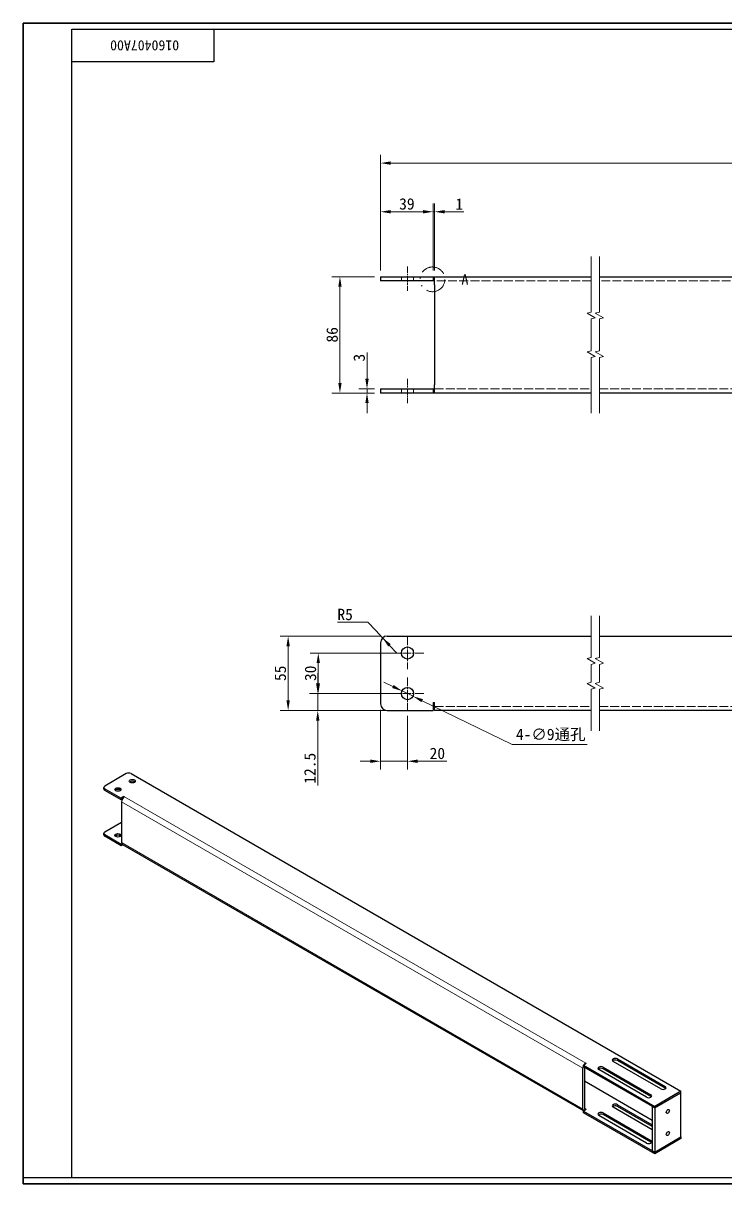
# Model space of a CAD drawing. Header units: millimetres. Extents: x 18 to 1244, y 16 to 875.
# Drawn here: x 18 to 537, y 16 to 875 of the extents above; entities that cross this region are included whole.
import ezdxf

# ---------------------------------------------------------------- set-up
doc = ezdxf.new("R2010")
doc.units = ezdxf.units.MM
doc.header["$LTSCALE"] = 3
for name, pattern in [('CHAIN', [0.3543, 0.2362, -0.0295, 0.0591, -0.0295]), ('DASH_DOUBLE_DOT', [0.2164, 0.1181, -0.0295, 0.0049, -0.0295, 0.0049, -0.0295]), ('DASHED', [0.2067, 0.1654, -0.0413])]:
    doc.linetypes.add(name, pattern=pattern)
for name, color, linetype, lineweight, true_color in [('中心标记 (ISO)', 1, 'CHAIN', 18, 0xff0000), ('中心线 (ISO)', 1, 'CHAIN', 18, 0xff0000), ('尺寸 (ISO)', 7, 'Continuous', 18, 0x008000), ('局部视图边界 (ISO)', 7, 'DASH_DOUBLE_DOT', 18, 0x008000), ('折线 (ISO)', 7, 'Continuous', 18, 0x008000), ('隐藏 (ISO)', 5, 'DASHED', 18, 0x0000ff)]:
    doc.layers.add(name, color=color, linetype=linetype, lineweight=lineweight, true_color=true_color)
for name, color, linetype, lineweight in [('可见 (ISO)', 7, 'Continuous', 25), ('可见窄的 (ISO)', 7, 'Continuous', 18), ('图框 (ISO)', 7, 'Continuous', 35)]:
    doc.layers.add(name, color=color, linetype=linetype, lineweight=lineweight)
doc.styles.add('HZ_33', font='simfang.ttf')
doc.styles.add('文本样式74', font='SimSun.ttf')
doc.styles.add('最新国标', font='simfang.ttf')
doc.dimstyles.new('默认 (GB)', dxfattribs={"dimscale": 3, "dimtxt": 2.8, "dimasz": 2.5, "dimexe": 2, "dimexo": 1.5, "dimgap": 0.5, "dimtad": 1, "dimtoh": 1, "dimdsep": 46, "dimtxsty": '最新国标', "dimcen": 0.09, "dimdle": 10, "dimclrd": 256, "dimclre": 256, "dimclrt": 256, "dimaunit": 1, "dimadec": 3, "dimazin": 2, "dimtfac": 0.535714, "dimtdec": 3, "dimtmove": 0, "dimatfit": 3, "dimfxl": 0, "dimtolj": 1, "dimlwd": -1, "dimlwe": -1, "dimarcsym": 0})

# ---------------------------------------------------------------- blocks, each defined once
blk = doc.blocks.new('图框 最新国标')
at = {"layer": '图框 (ISO)'}
for p, q in [((6, 7), (6, 291.5)), ((6, 291.5), (414.5, 291.5)), ((6, 7), (6, 5.5)), ((6, 7), (6, 5.5)), ((414.5, 5.5), (6, 5.5))]:
    blk.add_line(p, q, dxfattribs=at)
at = {"layer": '图框 (ISO)', "color": 7, "linetype": 'Continuous', "lineweight": 25}
for p, q in [((18, 290), (413, 290)), ((18, 7), (18, 290)), ((18, 290), (413, 290)), ((53, 290), (53, 282)), ((53, 282), (18, 282)), ((413, 7), (6, 7)), ((413, 7), (18, 7))]:
    blk.add_line(p, q, dxfattribs=at)
at = {"layer": '图框 (ISO)', "style": '文本样式74'}
blk.add_attdef('零件代号_001', (44.43, 287.25), '', height=2.5, rotation=180, dxfattribs=at)
blk = doc.blocks.new('*D7')
at = {"layer": 'Defpoints', "color": 0, "transparency": 16777216}
for p in [(828.21, 771.11), (282.18, 687.11), (828.21, 684.11)]:
    blk.add_point(p, dxfattribs=at)
at = {"layer": '尺寸 (ISO)', "color": 116, "true_color": 0x00803f, "transparency": 16777216}
for p, q in [((282.18, 691.61), (282.18, 777.11)), ((828.21, 688.61), (828.21, 777.11)), ((289.68, 771.11), (820.71, 771.11))]:
    blk.add_line(p, q, dxfattribs=at)
for points in [[(289.68, 772.36), (289.68, 769.86), (282.18, 771.11)], [(820.71, 772.36), (820.71, 769.86), (828.21, 771.11)]]:
    blk.add_solid(points, dxfattribs=at)
at = {"layer": '尺寸 (ISO)', "transparency": 16777216, "insert": (552.69, 776.86), "char_height": 8.4, "attachment_point": 5, "style": '最新国标'}
blk.add_mtext('\\A1;1155', dxfattribs=at)
blk = doc.blocks.new('*D8')
at = {"layer": 'Defpoints', "color": 0, "transparency": 16777216}
for p in [(252.18, 687.11), (282.18, 687.11), (282.18, 601.11)]:
    blk.add_point(p, dxfattribs=at)
at = {"layer": '尺寸 (ISO)', "color": 116, "true_color": 0x00803f, "transparency": 16777216}
for p, q in [((277.68, 687.11), (246.18, 687.11)), ((252.18, 608.61), (252.18, 679.61)), ((277.68, 601.11), (246.18, 601.11))]:
    blk.add_line(p, q, dxfattribs=at)
for points in [[(250.93, 679.61), (253.43, 679.61), (252.18, 687.11)], [(250.93, 608.61), (253.43, 608.61), (252.18, 601.11)]]:
    blk.add_solid(points, dxfattribs=at)
at = {"layer": '尺寸 (ISO)', "transparency": 16777216, "insert": (246.43, 644.11), "char_height": 8.4, "attachment_point": 5, "rotation": 90, "style": '最新国标'}
blk.add_mtext('\\A1;86', dxfattribs=at)
blk = doc.blocks.new('*D9')
at = {"layer": 'Defpoints', "color": 0, "transparency": 16777216}
for p in [(272.2, 601.11), (282.18, 604.11), (282.18, 601.11)]:
    blk.add_point(p, dxfattribs=at)
at = {"layer": '尺寸 (ISO)', "color": 116, "true_color": 0x00803f, "transparency": 16777216}
for p, q in [((272.2, 611.61), (272.2, 631.04)), ((277.68, 604.11), (266.2, 604.11)), ((277.68, 601.11), (266.2, 601.11)), ((272.2, 601.11), (272.2, 604.11)), ((272.2, 593.61), (272.2, 586.11))]:
    blk.add_line(p, q, dxfattribs=at)
for points in [[(270.95, 611.61), (273.45, 611.61), (272.2, 604.11)], [(270.95, 593.61), (273.45, 593.61), (272.2, 601.11)]]:
    blk.add_solid(points, dxfattribs=at)
at = {"layer": '尺寸 (ISO)', "transparency": 16777216, "insert": (266.45, 627.22), "char_height": 8.4, "attachment_point": 5, "rotation": 90, "style": '最新国标'}
blk.add_mtext('\\A1;3', dxfattribs=at)
blk = doc.blocks.new('*D10')
at = {"layer": 'Defpoints', "color": 0, "transparency": 16777216}
for p in [(298.13, 380.85), (306.22, 376.92)]:
    blk.add_point(p, dxfattribs=at)
at = {"layer": '尺寸 (ISO)', "color": 116, "true_color": 0x00803f, "transparency": 16777216}
for p, q in [((291.38, 384.13), (284.63, 387.4)), ((298.13, 380.85), (306.22, 376.92)), ((312.97, 373.64), (379.55, 341.31)), ((379.55, 341.31), (435.05, 341.31))]:
    blk.add_line(p, q, dxfattribs=at)
for points in [[(291.93, 385.25), (290.83, 383), (298.13, 380.85)], [(313.52, 374.77), (312.42, 372.52), (306.22, 376.92)]]:
    blk.add_solid(points, dxfattribs=at)
at = {"layer": '尺寸 (ISO)', "transparency": 16777216, "insert": (408.05, 348.33), "char_height": 8.4, "attachment_point": 5, "style": '最新国标'}
blk.add_mtext('\\A1;\\fFangSong|b0|i0;4-∅9通孔', dxfattribs=at)
blk = doc.blocks.new('*D11')
at = {"layer": 'Defpoints', "color": 0, "transparency": 16777216}
for p in [(287.18, 421.39), (213.89, 366.39), (322.18, 366.39)]:
    blk.add_point(p, dxfattribs=at)
at = {"layer": '尺寸 (ISO)', "color": 116, "true_color": 0x00803f, "transparency": 16777216}
for p, q in [((282.68, 421.39), (207.89, 421.39)), ((213.89, 413.89), (213.89, 373.89)), ((317.68, 366.39), (207.89, 366.39))]:
    blk.add_line(p, q, dxfattribs=at)
for points in [[(212.64, 413.89), (215.14, 413.89), (213.89, 421.39)], [(212.64, 373.89), (215.14, 373.89), (213.89, 366.39)]]:
    blk.add_solid(points, dxfattribs=at)
at = {"layer": '尺寸 (ISO)', "transparency": 16777216, "insert": (208.14, 393.89), "char_height": 8.4, "attachment_point": 5, "rotation": 90, "style": '最新国标'}
blk.add_mtext('\\A1;55', dxfattribs=at)
blk = doc.blocks.new('*D12')
at = {"layer": 'Defpoints', "color": 0, "transparency": 16777216}
for p in [(302.18, 408.89), (236.18, 378.89), (302.18, 378.89)]:
    blk.add_point(p, dxfattribs=at)
at = {"layer": '尺寸 (ISO)', "color": 116, "true_color": 0x00803f, "transparency": 16777216}
for p, q in [((297.68, 408.89), (230.18, 408.89)), ((236.18, 401.39), (236.18, 386.39)), ((297.68, 378.89), (230.18, 378.89))]:
    blk.add_line(p, q, dxfattribs=at)
for points in [[(234.93, 401.39), (237.43, 401.39), (236.18, 408.89)], [(234.93, 386.39), (237.43, 386.39), (236.18, 378.89)]]:
    blk.add_solid(points, dxfattribs=at)
at = {"layer": '尺寸 (ISO)', "transparency": 16777216, "insert": (230.43, 393.89), "char_height": 8.4, "attachment_point": 5, "rotation": 90, "style": '最新国标'}
blk.add_mtext('\\A1;30', dxfattribs=at)
blk = doc.blocks.new('*D13')
at = {"layer": 'Defpoints', "color": 0, "transparency": 16777216}
for p in [(302.18, 378.89), (235.79, 366.39), (287.18, 366.39)]:
    blk.add_point(p, dxfattribs=at)
at = {"layer": '尺寸 (ISO)', "color": 116, "true_color": 0x00803f, "transparency": 16777216}
for p, q in [((235.79, 386.39), (235.79, 393.89)), ((297.68, 378.89), (229.79, 378.89)), ((235.79, 378.89), (235.79, 366.39)), ((282.68, 366.39), (229.79, 366.39)), ((235.79, 358.89), (235.79, 310.98))]:
    blk.add_line(p, q, dxfattribs=at)
for points in [[(234.54, 386.39), (237.04, 386.39), (235.79, 378.89)], [(234.54, 358.89), (237.04, 358.89), (235.79, 366.39)]]:
    blk.add_solid(points, dxfattribs=at)
at = {"layer": '尺寸 (ISO)', "transparency": 16777216, "insert": (230.02, 323.69), "char_height": 8.4, "attachment_point": 5, "rotation": 90, "style": '最新国标'}
blk.add_mtext('\\A1;12.5', dxfattribs=at)
blk = doc.blocks.new('*D18')
at = {"layer": 'Defpoints', "color": 0, "transparency": 16777216}
for p in [(282.18, 371.39), (302.18, 366.89), (302.18, 328.89)]:
    blk.add_point(p, dxfattribs=at)
at = {"layer": '尺寸 (ISO)', "color": 116, "true_color": 0x00803f, "transparency": 16777216}
for p, q in [((282.18, 366.89), (282.18, 322.89)), ((302.18, 362.39), (302.18, 322.89)), ((274.68, 328.89), (267.18, 328.89)), ((282.18, 328.89), (302.18, 328.89)), ((309.68, 328.89), (331.22, 328.89))]:
    blk.add_line(p, q, dxfattribs=at)
for points in [[(274.68, 330.14), (274.68, 327.64), (282.18, 328.89)], [(309.68, 330.14), (309.68, 327.64), (302.18, 328.89)]]:
    blk.add_solid(points, dxfattribs=at)
at = {"layer": '尺寸 (ISO)', "transparency": 16777216, "insert": (324.2, 334.63), "char_height": 8.4, "attachment_point": 5, "style": '最新国标'}
blk.add_mtext('\\A1;20', dxfattribs=at)
blk = doc.blocks.new('*D19')
at = {"layer": 'Defpoints', "color": 0, "transparency": 16777216}
for p in [(321.18, 735.11), (282.18, 687.11), (321.18, 687.11)]:
    blk.add_point(p, dxfattribs=at)
at = {"layer": '尺寸 (ISO)', "color": 116, "true_color": 0x00803f, "transparency": 16777216}
for p, q in [((282.18, 691.61), (282.18, 741.11)), ((321.18, 691.61), (321.18, 741.11)), ((289.68, 735.11), (313.68, 735.11))]:
    blk.add_line(p, q, dxfattribs=at)
for points in [[(289.68, 736.36), (289.68, 733.86), (282.18, 735.11)], [(313.68, 736.36), (313.68, 733.86), (321.18, 735.11)]]:
    blk.add_solid(points, dxfattribs=at)
at = {"layer": '尺寸 (ISO)', "transparency": 16777216, "insert": (301.68, 740.86), "char_height": 8.4, "attachment_point": 5, "style": '最新国标'}
blk.add_mtext('\\A1;39', dxfattribs=at)
blk = doc.blocks.new('*D20')
at = {"layer": 'Defpoints', "color": 0, "transparency": 16777216}
for p in [(321.18, 735.11), (321.18, 687.11), (322.18, 687.11)]:
    blk.add_point(p, dxfattribs=at)
at = {"layer": '尺寸 (ISO)', "color": 116, "true_color": 0x00803f, "transparency": 16777216}
for p, q in [((321.18, 691.61), (321.18, 741.11)), ((322.18, 691.61), (322.18, 741.11)), ((313.68, 735.11), (306.18, 735.11)), ((321.18, 735.11), (322.18, 735.11)), ((329.68, 735.11), (343.68, 735.11))]:
    blk.add_line(p, q, dxfattribs=at)
for points in [[(313.68, 736.36), (313.68, 733.86), (321.18, 735.11)], [(329.68, 736.36), (329.68, 733.86), (322.18, 735.11)]]:
    blk.add_solid(points, dxfattribs=at)
at = {"layer": '尺寸 (ISO)', "transparency": 16777216, "insert": (340.43, 740.81), "char_height": 8.4, "attachment_point": 5, "style": '最新国标'}
blk.add_mtext('\\A1;1', dxfattribs=at)
blk = doc.blocks.new('二维局部视图0')
at = {"layer": '局部视图边界 (ISO)', "ltscale": 17.730747}
blk.add_circle((106.87, 228.38), 3.05, dxfattribs=at)
at = {"layer": '局部视图边界 (ISO)', "insert": (114.01, 227.1), "char_height": 2.5, "attachment_point": 7, "style": 'HZ_33'}
blk.add_mtext('A', dxfattribs=at)
blk = doc.blocks.new('*D32')
at = {"layer": 'Defpoints', "color": 0, "transparency": 16777216}
for p in [(283.74, 420.02), (287.18, 416.39)]:
    blk.add_point(p, dxfattribs=at)
at = {"layer": '尺寸 (ISO)', "color": 116, "true_color": 0x00803f, "transparency": 16777216}
for p, q in [((250.47, 431.6), (272.82, 431.6)), ((272.82, 431.6), (278.6, 425.48)), ((283.74, 420.02), (278.6, 425.48)), ((287.18, 416.39), (283.74, 420.02)), ((288.89, 414.57), (294.04, 409.11))]:
    blk.add_line(p, q, dxfattribs=at)
blk.add_solid([(289.8, 415.42), (287.98, 413.71), (283.74, 420.02)], dxfattribs=at)
at = {"layer": '尺寸 (ISO)', "transparency": 16777216, "insert": (256.03, 437.35), "char_height": 8.4, "attachment_point": 5, "style": '最新国标'}
blk.add_mtext('\\A1;R5', dxfattribs=at)

msp = doc.modelspace()

# ---------------------------------------------------------------- linework, layer by layer
at = {"layer": '中心标记 (ISO)', "ltscale": 8.88956}
for p, q in [((302.1751, 420.8855), (302.1751, 396.8855)), ((314.1751, 408.8855), (290.1751, 408.8855)), ((302.1751, 390.8855), (302.1751, 366.8855)), ((314.1751, 378.8855), (290.1751, 378.8855))]:
    msp.add_line(p, q, dxfattribs=at)
at = {"layer": '中心线 (ISO)', "ltscale": 6.667144}
for p, q in [((302.1751, 694.6124), (302.1751, 676.6124)), ((302.1751, 611.6124), (302.1751, 593.6124))]:
    msp.add_line(p, q, dxfattribs=at)
at = {"layer": '可见 (ISO)'}
for p, q in [((282.1751, 687.1124), (282.1751, 684.1124)), ((282.1751, 687.1124), (287.1751, 687.1124)), ((287.1751, 687.1124), (321.1751, 687.1124)), ((321.1751, 687.1124), (321.1751, 684.1124)), ((321.1751, 687.1124), (322.1751, 687.1124)), ((322.1751, 681.1124), (322.1751, 687.1124)), ((322.1751, 687.1124), (437.989, 687.1124)), ((443.989, 687.1124), (678.2081, 687.1124)), ((287.1751, 684.1124), (282.1751, 684.1124)), ((321.1751, 684.1124), (287.1751, 684.1124)), ((322.1751, 684.1124), (321.1751, 684.1124)), ((322.1751, 681.1124), (322.1751, 607.1124)), ((282.1751, 604.1124), (282.1751, 601.1124)), ((282.1751, 604.1124), (287.1751, 604.1124)), ((287.1751, 601.1124), (282.1751, 601.1124)), ((287.1751, 604.1124), (321.1751, 604.1124)), ((321.1751, 601.1124), (287.1751, 601.1124)), ((321.1751, 604.1124), (321.1751, 601.1124)), ((321.1751, 604.1124), (322.1751, 604.1124)), ((322.1751, 601.1124), (321.1751, 601.1124)), ((322.1751, 601.1124), (322.1751, 607.1124)), ((437.989, 601.1124), (322.1751, 601.1124)), ((678.2081, 601.1124), (443.989, 601.1124)), ((287.1751, 421.3855), (437.989, 421.3855)), ((443.989, 421.3855), (828.2081, 421.3855)), ((282.1751, 416.3855), (282.1751, 371.3855)), ((321.1751, 372.3855), (321.1751, 366.3855)), ((321.1751, 372.3855), (322.1751, 372.3855)), ((322.1751, 366.3855), (322.1751, 372.3855)), ((287.1751, 366.3855), (321.1751, 366.3855)), ((437.989, 366.3855), (322.1751, 366.3855)), ((678.2081, 366.3855), (443.989, 366.3855)), ((94.2153, 319.7266), (78.3053, 310.541)), ((97.7508, 319.7266), (504.3372, 84.9838)), ((77.5731, 308.2956), (77.5731, 309.5204)), ((78.3053, 308.4997), (90.3262, 301.5595)), ((90.3262, 300.3348), (78.3053, 307.275)), ((92.4475, 302.7843), (90.3262, 301.5595)), ((90.3262, 301.5595), (90.3262, 300.3348)), ((91.2199, 300.8508), (90.3262, 300.3348)), ((92.4475, 302.7843), (92.4475, 302.3418)), ((92.4475, 302.7843), (92.801, 302.5801)), ((90.6797, 298.9059), (90.6797, 268.6955)), ((78.3053, 276.6564), (90.6797, 283.8007)), ((77.5731, 274.411), (77.5731, 275.6357)), ((78.3053, 274.6151), (90.3262, 267.6749)), ((90.3262, 266.4502), (78.3053, 273.3904)), ((90.801, 267.9491), (90.3262, 267.6749)), ((90.3262, 267.6749), (90.3262, 266.4502)), ((91.5688, 267.1676), (90.3262, 266.4502)), ((91.301, 267.3222), (432.3943, 70.3919)), ((434.3336, 105.3962), (432.2123, 104.1715)), ((432.2123, 102.9467), (432.2123, 104.1715)), ((432.2123, 104.1715), (484.8917, 73.757)), ((433.9801, 105.1921), (433.9801, 105.6003)), ((433.9801, 105.6003), (434.3336, 105.3962)), ((489.4879, 86.6168), (454.1326, 107.0292)), ((457.3146, 108.8663), (492.6699, 88.4539)), ((492.6699, 87.2292), (457.3146, 107.6416)), ((431.8587, 71.7157), (431.8587, 101.9261)), ((484.8917, 72.5322), (432.2123, 102.9467)), ((432.9194, 102.5385), (432.9194, 72.3281)), ((478.8813, 80.4931), (443.526, 100.9055)), ((446.708, 102.7426), (482.0633, 82.3302)), ((482.0633, 81.1054), (446.708, 101.5179)), ((483.124, 63.3466), (432.9194, 92.3323)), ((504.3372, 84.9838), (484.8917, 73.757)), ((504.3372, 83.7591), (484.8917, 72.5322)), ((484.8917, 72.5322), (504.3372, 83.7591)), ((504.3372, 83.7591), (504.3372, 84.9838)), ((504.3372, 51.0992), (504.3372, 83.7591)), ((434.3336, 71.5116), (432.2123, 70.2869)), ((432.2123, 69.0621), (432.2123, 70.2869)), ((432.2123, 70.2869), (484.8917, 39.8724)), ((484.8917, 38.6476), (432.2123, 69.0621)), ((433.9801, 71.3075), (433.9801, 71.7157)), ((433.9801, 71.7157), (434.3336, 71.5116)), ((446.708, 68.858), (482.0633, 48.4456)), ((483.124, 56.4064), (454.1326, 73.1446)), ((457.3146, 74.9817), (483.124, 60.0807)), ((483.124, 58.8559), (457.3146, 73.757)), ((483.124, 73.5528), (484.8917, 72.5322)), ((483.124, 73.5528), (483.124, 40.893)), ((484.8917, 73.757), (484.8917, 72.5322)), ((484.8917, 72.5322), (484.8917, 39.8724)), ((478.8813, 46.6085), (443.526, 67.0209)), ((482.0633, 47.2208), (446.708, 67.6332)), ((484.8917, 39.8724), (504.3372, 51.0992)), ((484.8917, 39.8724), (504.3372, 51.0992)), ((504.3372, 49.8744), (484.8917, 38.6476)), ((504.3372, 51.0992), (504.3372, 49.8744)), ((483.124, 40.893), (484.8917, 39.8724)), ((484.8917, 39.8724), (484.8917, 38.6476))]:
    msp.add_line(p, q, dxfattribs=at)
for centre in [(302.1751, 408.8855), (302.1751, 378.8855)]:
    msp.add_circle(centre, 4.5, dxfattribs=at)
for centre, start, end in [((287.1751, 416.3855), 90, 180), ((287.1751, 371.3855), 180, 270)]:
    msp.add_arc(centre, 5, start, end, dxfattribs=at)
for centre, major_axis, start_param, end_param in [((95.983, 318.7059), (2.5, 0), 0.78539816, 2.35619449), ((80.0731, 309.5204), (-2.5, 0), 5.49778714, 7.06858347), ((98.6347, 312.8884), (-2.25, 0), 3.63247533, 5.79230263), ((80.0731, 308.2956), (-2.5, 0), 0, 0.78539816), ((88.0281, 306.7647), (-2.25, 0), 3.63247533, 5.79230263), ((92.801, 300.1306), (-1.5, -2.5981), 3.92699082, 5.49778714), ((80.0731, 275.6357), (-2.5, 0), 5.49778714, 7.06858347), ((80.0731, 274.411), (-2.5, 0), 0, 0.78539816), ((88.0281, 272.8801), (-2.25, 0), 3.63247533, 5.79230263), ((92.801, 269.9203), (-1.5, -2.5981), 5.49778714, 6.28318531), ((433.9801, 103.1508), (1.5, 2.5981), 1.77050895, 2.35619449), ((433.9801, 103.1508), (1.5, 2.5981), 0.78539816, 1.37108371), ((445.117, 101.824), (-2.25, 0), 3.92699082, 7.06858347), ((455.7236, 107.9478), (-2.25, 0), 3.92699082, 7.06858347), ((455.7236, 106.723), (-2.25, 0), 3.92699082, 5.79230263), ((445.117, 100.5993), (-2.25, 0), 3.92699082, 5.79230263), ((491.0789, 87.5353), (2.25, 0), 3.92699082, 7.06858347), ((491.0789, 86.3106), (-2.25, 0), 3.63247533, 3.92699082), ((480.4723, 81.4116), (2.25, 0), 3.92699082, 7.06858347), ((480.4723, 80.1869), (-2.25, 0), 3.63247533, 3.92699082), ((433.9801, 72.9405), (-1.5, -2.5981), 5.49778714, 6.2275148), ((433.9801, 72.9405), (-0.75, -1.299), 5.49778714, 7.06858347), ((445.117, 67.9394), (-2.25, 0), 3.92699082, 7.06858347), ((455.7236, 74.0632), (-2.25, 0), 3.92699082, 7.06858347), ((455.7236, 72.8384), (-2.25, 0), 3.92699082, 5.79230263), ((445.117, 66.7147), (-2.25, 0), 3.92699082, 5.79230263), ((480.4723, 47.527), (2.25, 0), 3.92699082, 7.06858347), ((480.4723, 46.3023), (-2.25, 0), 3.63247533, 3.92699082)]:
    msp.add_ellipse(centre, major_axis=major_axis, ratio=0.57735027, start_param=start_param, end_param=end_param, dxfattribs=at)
for centre, major_axis in [((88.0281, 307.9894), (-2.25, 0)), ((98.6347, 314.1132), (-2.25, 0)), ((88.0281, 274.1048), (-2.25, 0)), ((494.6145, 69.9807), (-0.8309, -1.4391)), ((494.6145, 53.6507), (-0.8309, -1.4391))]:
    msp.add_ellipse(centre, major_axis=major_axis, ratio=0.57735027, dxfattribs=at)
at = {"layer": '可见窄的 (ISO)'}
for p, q in [((78.3053, 307.275), (78.3053, 308.4997)), ((92.801, 302.5801), (433.9801, 105.6003)), ((431.8587, 101.9261), (90.6797, 298.9059)), ((78.3053, 273.3904), (78.3053, 274.6151)), ((90.6797, 268.6955), (431.8587, 71.7157)), ((457.3146, 107.6416), (457.3146, 108.8663)), ((446.708, 101.5179), (446.708, 102.7426)), ((492.6699, 87.2292), (492.6699, 88.4539)), ((482.0633, 81.1054), (482.0633, 82.3302)), ((432.9194, 72.3281), (433.9801, 71.7157)), ((446.708, 67.6332), (446.708, 68.858)), ((457.3146, 73.757), (457.3146, 74.9817)), ((482.0633, 47.2208), (482.0633, 48.4456))]:
    msp.add_line(p, q, dxfattribs=at)
at = {"layer": '折线 (ISO)', "flags": 128}
for points in [[(437.989, 586.1124), (437.989, 627.2432), (440.989, 628.047), (434.989, 631.5111), (437.989, 632.315), (437.989, 655.9099), (440.989, 656.7137), (434.989, 660.1778), (437.989, 660.9816), (437.989, 702.1124)], [(443.989, 586.1124), (443.989, 627.2432), (446.989, 628.047), (440.989, 631.5111), (443.989, 632.315), (443.989, 655.9099), (446.989, 656.7137), (440.989, 660.1778), (443.989, 660.9816), (443.989, 702.1124)], [(437.989, 351.3855), (437.989, 382.1829), (440.989, 382.9868), (434.989, 386.4509), (437.989, 387.2547), (437.989, 400.5162), (440.989, 401.3201), (434.989, 404.7842), (437.989, 405.588), (437.989, 436.3855)], [(443.989, 351.3855), (443.989, 382.1829), (446.989, 382.9868), (440.989, 386.4509), (443.989, 387.2547), (443.989, 400.5162), (446.989, 401.3201), (440.989, 404.7842), (443.989, 405.588), (443.989, 436.3855)]]:
    msp.add_lwpolyline(points, dxfattribs=at)
at = {"layer": '隐藏 (ISO)', "ltscale": 1.904597}
for p, q in [((297.6751, 687.1124), (297.6751, 684.1124)), ((306.6751, 687.1124), (306.6751, 684.1124)), ((297.6751, 604.1124), (297.6751, 601.1124)), ((306.6751, 604.1124), (306.6751, 601.1124))]:
    msp.add_line(p, q, dxfattribs=at)
at = {"layer": '隐藏 (ISO)', "ltscale": 13.340457}
for p, q in [((437.989, 684.1124), (322.1751, 684.1124)), ((322.1751, 604.1124), (437.989, 604.1124)), ((322.1751, 369.3855), (437.989, 369.3855))]:
    msp.add_line(p, q, dxfattribs=at)
at = {"layer": '隐藏 (ISO)', "ltscale": 13.024546}
for p, q in [((678.2081, 684.1124), (443.989, 684.1124)), ((443.989, 604.1124), (678.2081, 604.1124)), ((443.989, 369.3855), (678.2081, 369.3855))]:
    msp.add_line(p, q, dxfattribs=at)

# ---------------------------------------------------------------- block references
at = {"xscale": 3, "yscale": 3, "zscale": 3}
msp.add_blockref('图框 最新国标', (0, 0), dxfattribs=at).add_auto_attribs({'零件代号_001': '0160407A00'})
at = {"layer": '局部视图边界 (ISO)', "xscale": 3, "yscale": 3, "zscale": 3}
msp.add_blockref('二维局部视图0', (0, 0), dxfattribs=at)

# ---------------------------------------------------------------- dimensions: what is measured, and where the dimension line sits
at = {"layer": '尺寸 (ISO)', "color": 116, "true_color": 0x00803f}
dim = msp.add_linear_dim(base=(828.2081, 771.1124), p1=(282.1751, 687.1124), p2=(828.2081, 684.1124), angle=180, text='1155', dimstyle='默认 (GB)', override={"dimgap": 0.5, "dimtoh": 0, "dimdec": 2, "dimlfac": 2.115257, "dimtol": 0, "dimlim": 0, "dimtp": 0, "dimtm": 0, "dimtdec": 3, "dimtofl": 0, "dimatfit": 1}, dxfattribs=at)
dim.commit()
dim.dimension.update_dxf_attribs({"geometry": '*D7', "text_midpoint": (552.6927, 771.1124), "dimtype": 160})
for base, p1, p2, angle, override, picture, middle in [((321.1751, 735.1124), (282.1751, 687.1124), (321.1751, 687.1124), 180, {"dimgap": 0.5, "dimtoh": 0, "dimdec": 2, "dimtol": 0, "dimlim": 0, "dimtp": 0, "dimtm": 0, "dimtdec": 3, "dimtofl": 0, "dimatfit": 1}, '*D19', (301.6751, 735.1124)), ((321.1751, 735.1124), (322.1751, 687.1124), (321.1751, 687.1124), 180, {"dimgap": 0.5, "dimtoh": 0, "dimdec": 2, "dimtol": 0, "dimlim": 0, "dimtp": 0, "dimtm": 0, "dimtdec": 3, "dimtofl": 1, "dimatfit": 1}, '*D20', (340.4271, 735.1124)), ((252.1751, 687.1124), (282.1751, 601.1124), (282.1751, 687.1124), 270, {"dimgap": 0.5, "dimtoh": 0, "dimdec": 2, "dimtol": 0, "dimlim": 0, "dimtp": 0, "dimtm": 0, "dimtdec": 3, "dimtofl": 0, "dimatfit": 1}, '*D8', (252.1751, 644.1124)), ((272.1964, 601.1124), (282.1751, 604.1124), (282.1751, 601.1124), 90, {"dimgap": 0.5, "dimtoh": 0, "dimdec": 2, "dimtol": 0, "dimlim": 0, "dimtp": 0, "dimtm": 0, "dimtdec": 3, "dimtofl": 1, "dimatfit": 1}, '*D9', (272.1964, 627.2155)), ((213.8924, 366.3855), (287.1751, 421.3855), (322.1751, 366.3855), 270, {"dimgap": 0.5, "dimtoh": 0, "dimdec": 2, "dimtol": 0, "dimlim": 0, "dimtp": 0, "dimtm": 0, "dimtdec": 3, "dimtofl": 0, "dimatfit": 1}, '*D11', (213.8924, 393.8855)), ((236.1751, 378.8855), (302.1751, 408.8855), (302.1751, 378.8855), 90, {"dimgap": 0.5, "dimtoh": 0, "dimdec": 2, "dimtol": 0, "dimlim": 0, "dimtp": 0, "dimtm": 0, "dimtdec": 3, "dimtofl": 0, "dimatfit": 1}, '*D12', (236.1751, 393.8855)), ((235.7927, 366.3855), (302.1751, 378.8855), (287.1751, 366.3855), 90, {"dimgap": 0.5, "dimtoh": 0, "dimdec": 2, "dimtol": 0, "dimlim": 0, "dimtp": 0, "dimtm": 0, "dimtdec": 3, "dimtofl": 1, "dimatfit": 1}, '*D13', (235.7927, 323.6881)), ((302.1751, 328.8855), (282.1751, 371.3855), (302.1751, 366.8855), 180, {"dimgap": 0.5, "dimtoh": 0, "dimdec": 2, "dimtol": 0, "dimlim": 0, "dimtp": 0, "dimtm": 0, "dimtdec": 3, "dimtofl": 1, "dimatfit": 1}, '*D18', (324.1951, 328.8855))]:
    dim = msp.add_linear_dim(base=base, p1=p1, p2=p2, angle=angle, dimstyle='默认 (GB)', override=override, dxfattribs=at)
    dim.commit()
    dim.dimension.update_dxf_attribs({"geometry": picture, "text_midpoint": middle, "dimtype": 160})
dim = msp.add_radius_dim(center=(287.1751, 416.3855), mpoint=(283.7438, 420.0222), dimstyle='默认 (GB)', override={"dimgap": 0.5, "dimtih": 1, "dimdec": 2, "dimlfac": 1, "dimcen": 0, "dimtol": 0, "dimlim": 0, "dimtp": 0, "dimtm": 0, "dimtdec": 3}, dxfattribs=at)
dim.commit()
dim.dimension.update_dxf_attribs({"geometry": '*D32', "text_midpoint": (256.0333, 431.5986), "dimtype": 164})
dim = msp.add_diameter_dim_2p(p1=(298.1272, 380.8513), p2=(306.2231, 376.9197), text='\\fFangSong|b0|i0;4-<>通孔', dimstyle='默认 (GB)', override={"dimgap": 0.5, "dimtih": 1, "dimdec": 2, "dimlfac": 1, "dimtol": 0, "dimlim": 0, "dimtp": 0, "dimtm": 0, "dimtdec": 3, "dimatfit": 2}, dxfattribs=at)
dim.commit()
dim.dimension.update_dxf_attribs({"geometry": '*D10', "text_midpoint": (408.0521, 341.3083), "dimtype": 163})

doc.saveas('drawing.dxf')
